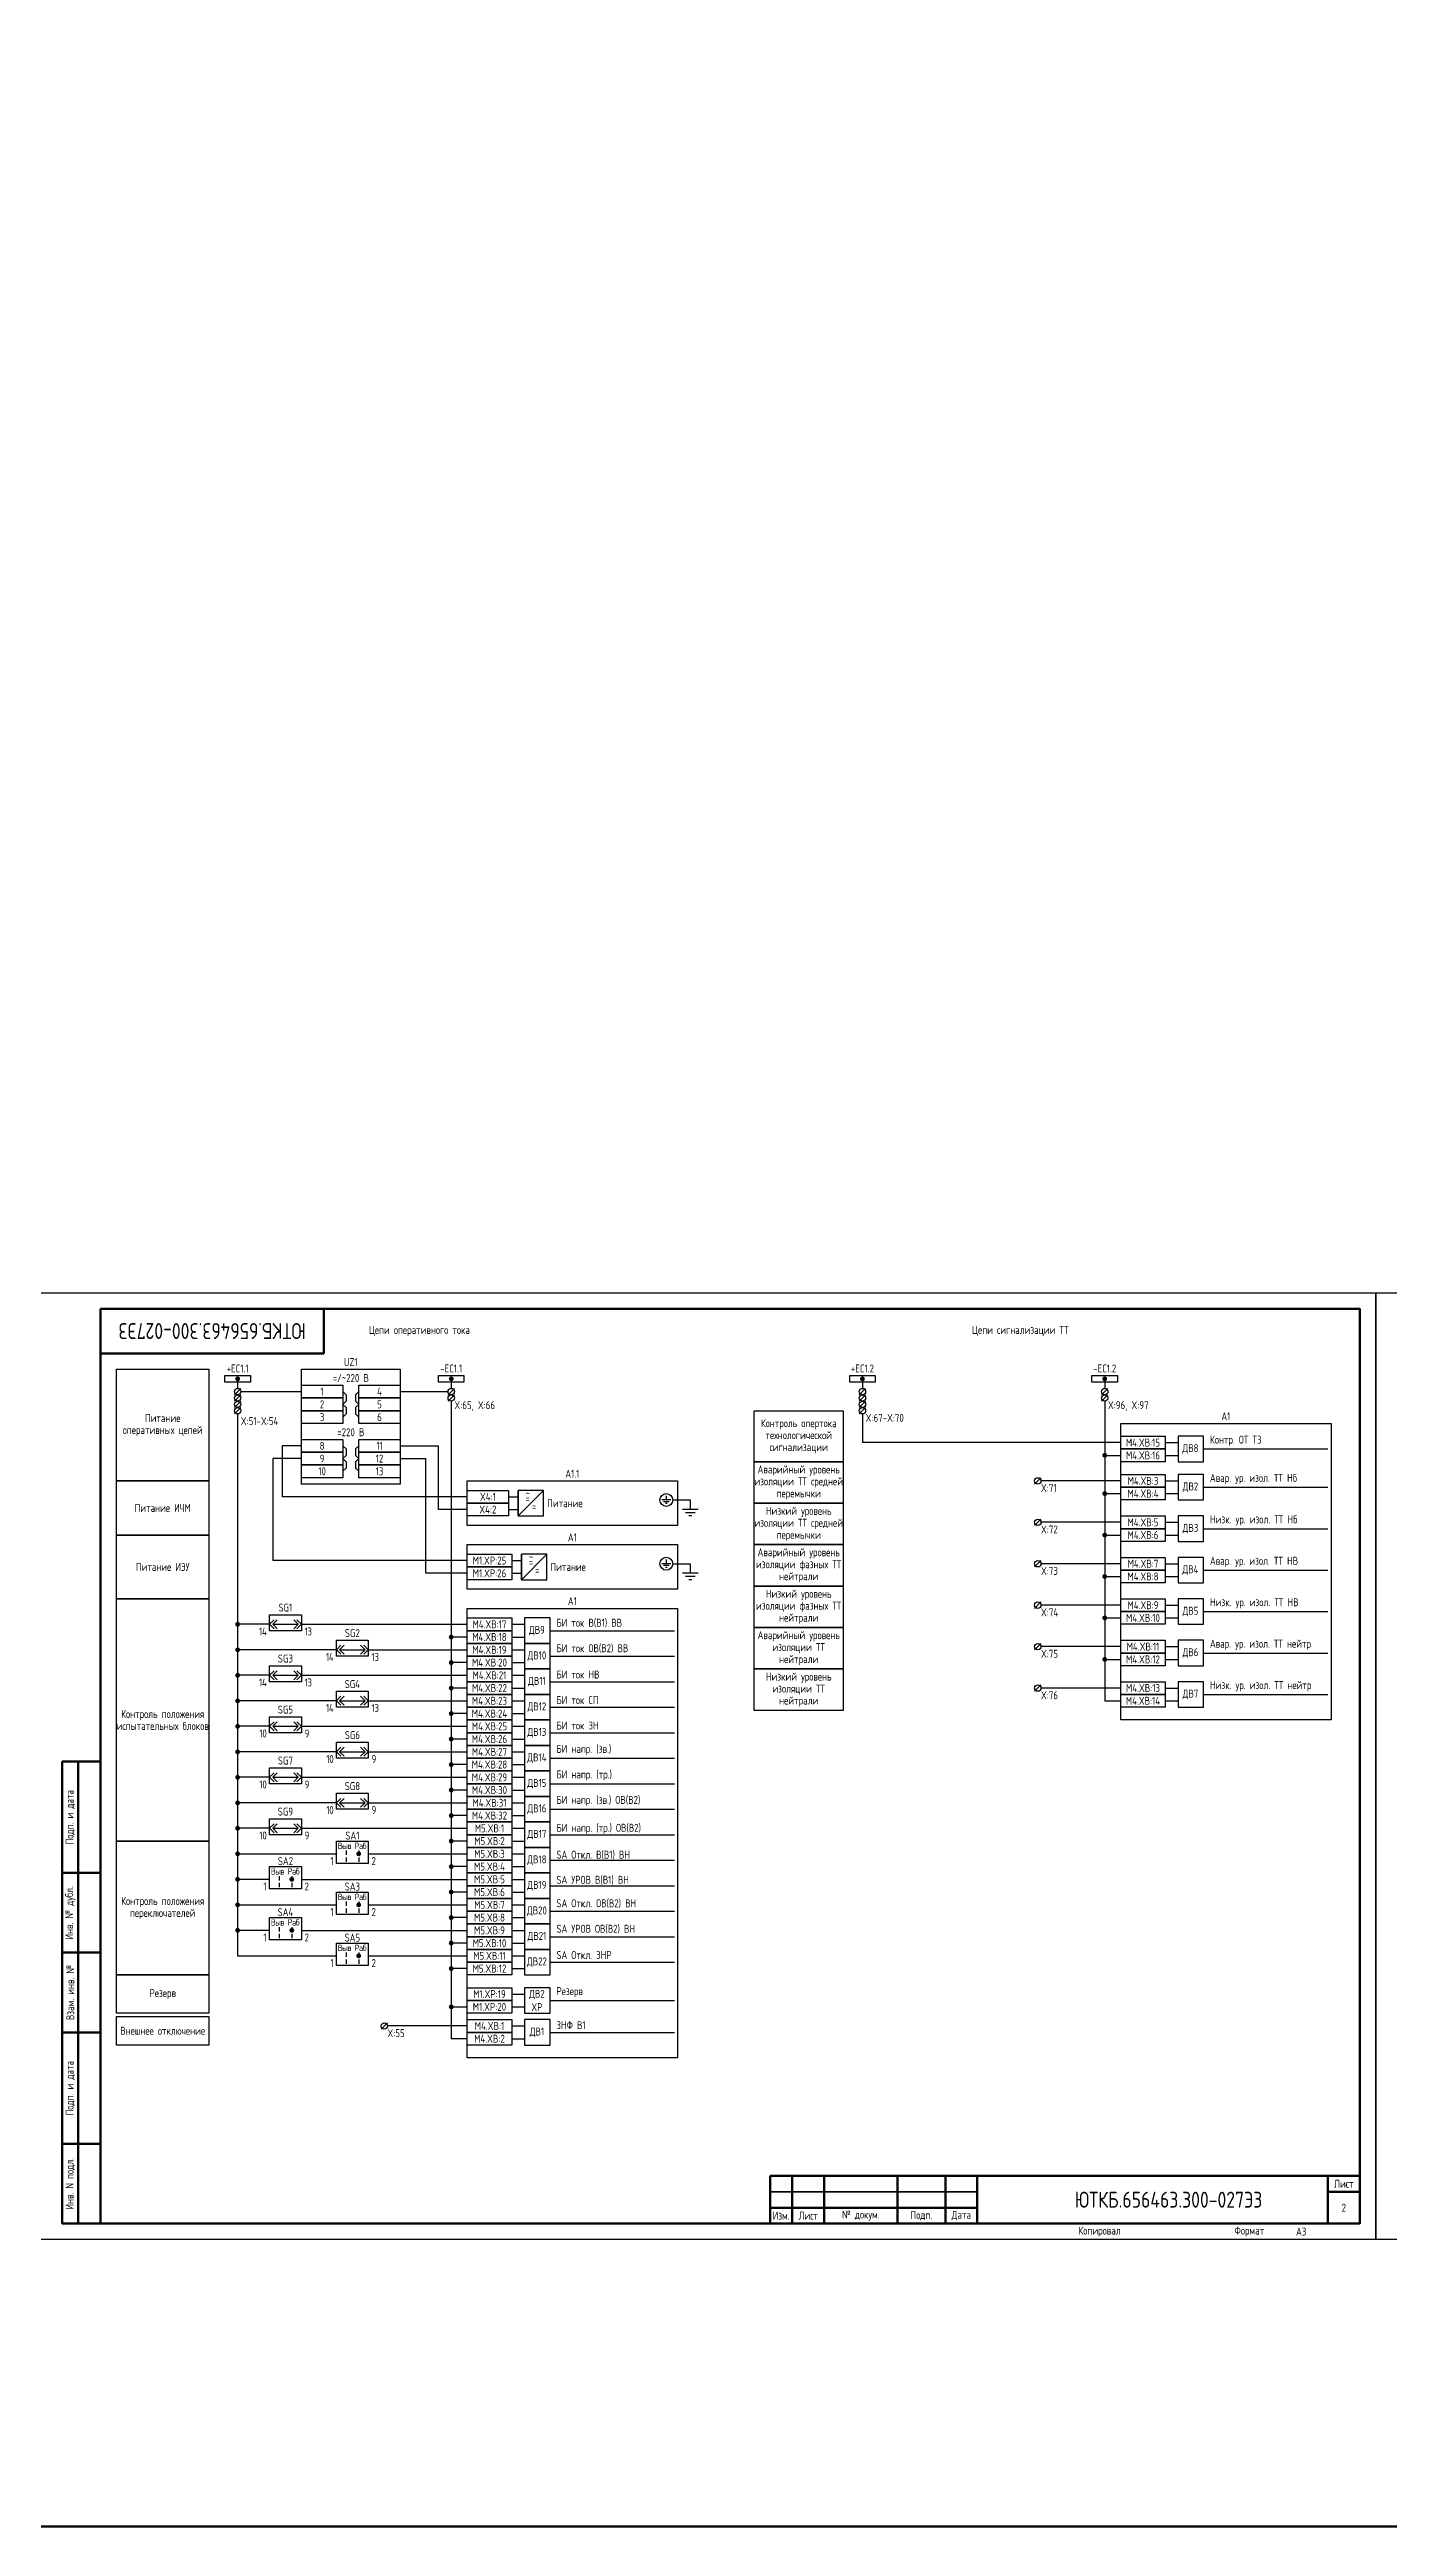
# Model space of a CAD drawing. Header units: millimetres. Extents: x -1117 to 5358, y -90 to 1610.
# Drawn here: x 424 to 844, y -90 to 687 of the extents above; entities that cross this region are included whole.
import ezdxf

# ---------------------------------------------------------------- set-up
doc = ezdxf.new("R2010")
doc.units = ezdxf.units.MM
doc.styles.add('Gost_type_A', font='GOST_A.TTF')

# ---------------------------------------------------------------- blocks, each defined once
blk = doc.blocks.new('Штамп угловой верхний')
at = {"lineweight": 50}
blk.add_lwpolyline([(0, 0), (70, 0), (70, -14), (0, -14)], close=True, dxfattribs=at)
blk = doc.blocks.new('Формат_А3')
blk.add_lwpolyline([(-420, 297), (0, 297), (0, 0), (-420, 0)], close=True)
at = {"lineweight": 50}
blk.add_lwpolyline([(-400, 292), (-5, 292), (-5, 5), (-400, 5)], close=True, dxfattribs=at)
blk = doc.blocks.new('Штамп левый нижний')
at = {"lineweight": 50}
for points in [[(-12, 145), (-7, 145), (-7, 110), (-12, 110)], [(-7, 145), (0, 145), (0, 110), (-7, 110)], [(-12, 110), (-7, 110), (-7, 85), (-12, 85)], [(-7, 110), (0, 110), (0, 85), (-7, 85)], [(-12, 85), (-7, 85), (-7, 60), (-12, 60)], [(-7, 85), (0, 85), (0, 60), (-7, 60)], [(-12, 60), (-7, 60), (-7, 25), (-12, 25)], [(-7, 60), (0, 60), (0, 25), (-7, 25)], [(-12, 25), (-7, 25), (-7, 0), (-12, 0)], [(-7, 25), (0, 25), (0, 0), (-7, 0)]]:
    blk.add_lwpolyline(points, close=True, dxfattribs=at)
at = {"char_height": 2.5, "attachment_point": 5, "rotation": 90, "style": 'Gost_type_A'}
for s, insert, width in [('Подп. и дата', (-9.5, 127.5), 35), ('Инв. № дубл.', (-9.5, 97.5), 25), ('Взам. инв. №', (-9.5, 72.5), 25), ('Подп. и дата', (-9.5, 42.5), 35), ('Инв. N подл.', (-9.5, 12.5), 25)]:
    blk.add_mtext(s, dxfattribs=dict(at, insert=insert, width=width))
blk = doc.blocks.new('Штамп малый нижний')
at = {"lineweight": 50}
for points in [[(-185, 15), (-178, 15), (-178, 5), (-185, 5)], [(-178, 15), (-168, 15), (-168, 5), (-178, 5)], [(-168, 15), (-145, 15), (-145, 5), (-168, 5)], [(-145, 15), (-130, 15), (-130, 5), (-145, 5)], [(-130, 15), (-120, 15), (-120, 5), (-130, 5)], [(-120, 15), (-10, 15), (-10, 0), (-120, 0)], [(-10, 15), (0, 15), (0, 10), (-10, 10)], [(-10, 10), (0, 10), (0, 0), (-10, 0)], [(-185, 5), (-178, 5), (-178, 0), (-185, 0)], [(-178, 5), (-168, 5), (-168, 0), (-178, 0)], [(-168, 5), (-145, 5), (-145, 0), (-168, 0)], [(-145, 5), (-130, 5), (-130, 0), (-145, 0)], [(-130, 5), (-120, 5), (-120, 0), (-130, 0)]]:
    blk.add_lwpolyline(points, close=True, dxfattribs=at)
for points in [[(-185, 15), (-178, 15), (-178, 10), (-185, 10)], [(-185, 10), (-178, 10), (-178, 5), (-185, 5)], [(-178, 15), (-168, 15), (-168, 10), (-178, 10)], [(-178, 10), (-168, 10), (-168, 5), (-178, 5)], [(-168, 15), (-145, 15), (-145, 10), (-168, 10)], [(-168, 10), (-145, 10), (-145, 5), (-168, 5)], [(-145, 15), (-130, 15), (-130, 10), (-145, 10)], [(-145, 10), (-130, 10), (-130, 5), (-145, 5)], [(-130, 15), (-120, 15), (-120, 10), (-130, 10)], [(-130, 10), (-120, 10), (-120, 5), (-130, 5)]]:
    blk.add_lwpolyline(points, close=True)
at = {"char_height": 2.5, "style": 'Gost_type_A'}
for s, insert, width, attachment_point in [('Лист', (-5, 12.5), 10, 5), ('Изм.', (-181.5, 2.5), 7, 5), ('Лист', (-173, 2.5), 10, 5), ('№ докум.', (-156.5, 2.5), 23, 5), ('Подп.', (-137.5, 2.5), 15, 5), ('Дата', (-125, 2.5), 10, 5), ('Копировал', (-75, -2.53), 13.1202, 6), ('Формат', (-30, -2.53), 13.1202, 6)]:
    blk.add_mtext(s, dxfattribs=dict(at, insert=insert, width=width, attachment_point=attachment_point))
blk = doc.blocks.new('POINT')
at = {"const_width": 0.75}
blk.add_lwpolyline([(-0.375, 0, 1), (0.375, 0, 1)], format="xyb", close=True, dxfattribs=at)
blk = doc.blocks.new('Шинка')
blk.add_lwpolyline([(-4, 1), (4, 1), (4, -1), (-4, -1)], close=True)
blk.add_blockref('POINT', (0, 0))
blk = doc.blocks.new('БИ_разъем')
for p, q in [((0, 0), (1.41, 1.41)), ((0, 0), (1.41, 1.41)), ((0, 0), (1.41, -1.41)), ((0, 0), (1.41, -1.41)), ((1, 0), (2.41, 1.41)), ((1, 0), (2.41, -1.41)), ((1, 0), (9, 0)), ((9, 0), (7.59, 1.41)), ((9, 0), (7.59, -1.41)), ((10, 0), (8.59, 1.41)), ((10, 0), (8.59, 1.41)), ((10, 0), (8.59, -1.41)), ((10, 0), (8.59, -1.41))]:
    blk.add_line(p, q)
blk = doc.blocks.new('Переключатель_положение')
for p, q in [((2, 1), (2, -0.34)), ((2, -1.14), (2, -2.49))]:
    blk.add_line(p, q)

msp = doc.modelspace()

# ---------------------------------------------------------------- linework, layer by layer
for p, q in [((484, 267), (482, 265)), ((484, 265), (482, 263)), ((483, 270), (483, 267)), ((484.01, 266), (503, 266)), ((534, 266), (549, 266)), ((551, 267), (549, 265)), ((551, 265), (549, 263)), ((550, 270), (550, 267)), ((680, 267), (678, 265)), ((680, 265), (678, 263)), ((679, 270), (679, 267)), ((756, 267), (754, 265)), ((756, 265), (754, 263)), ((755, 270), (755, 267)), ((484, 263), (482, 261)), ((484, 261), (482, 259)), ((483, 259), (483, 89)), ((550, 263), (550, 63)), ((680, 263), (678, 261)), ((680, 261), (678, 259)), ((679, 259), (679, 250)), ((755, 263), (755, 169)), ((503, 249), (497, 249)), ((497, 249), (497, 233)), ((534, 249), (546, 249)), ((546, 229), (546, 249)), ((760, 250), (679, 250)), ((774, 250), (778, 250)), ((494, 245), (494, 213)), ((503, 245), (494, 245)), ((534, 245), (542, 245)), ((542, 209), (542, 245)), ((755, 246), (760, 246)), ((774, 246), (778, 246)), ((786, 248), (825, 248)), ((571, 227), (571, 235)), ((571, 227), (579, 235)), ((735, 239), (733, 237)), ((760, 238), (735, 238)), ((755, 234), (760, 234)), ((774, 238), (778, 238)), ((774, 234), (778, 234)), ((786, 236), (825, 236)), ((555, 233), (497, 233)), ((555, 229), (546, 229)), ((619.48, 232), (625, 232)), ((735, 226), (733, 224)), ((760, 225), (735, 225)), ((755, 221), (760, 221)), ((774, 225), (778, 225)), ((774, 221), (778, 221)), ((786, 223), (825, 223)), ((555, 213), (494, 213)), ((572, 207), (572, 215)), ((572, 207), (580, 215)), ((619.48, 212), (625, 212)), ((735, 213), (733, 211)), ((760, 212), (735, 212)), ((774, 212), (778, 212)), ((786, 210), (825, 210)), ((555, 209), (542, 209)), ((755, 208), (760, 208)), ((774, 208), (778, 208)), ((735, 200), (733, 198)), ((760, 199), (735, 199)), ((755, 195), (760, 195)), ((774, 199), (778, 199)), ((774, 195), (778, 195)), ((786, 197), (825, 197)), ((493, 193), (483, 193)), ((503, 193), (555, 193)), ((555, 189), (550, 189)), ((569, 193), (573, 193)), ((569, 189), (573, 189)), ((581, 191), (620, 191)), ((735, 187), (733, 185)), ((514, 185), (483, 185)), ((524, 185), (555, 185)), ((555, 181), (550, 181)), ((569, 185), (573, 185)), ((569, 181), (573, 181)), ((581, 183), (620, 183)), ((760, 186), (735, 186)), ((755, 182), (760, 182)), ((774, 186), (778, 186)), ((774, 182), (778, 182)), ((786, 184), (825, 184)), ((493, 177), (483, 177)), ((503, 177), (555, 177)), ((555, 173), (550, 173)), ((569, 177), (573, 177)), ((569, 173), (573, 173)), ((581, 175), (620, 175)), ((735, 174), (733, 172)), ((760, 173), (735, 173)), ((774, 173), (778, 173)), ((786, 171), (825, 171)), ((514, 169), (483, 169)), ((524, 169), (555, 169)), ((555, 165), (550, 165)), ((569, 169), (573, 169)), ((569, 165), (573, 165)), ((581, 167), (620, 167)), ((755, 169), (760, 169)), ((774, 169), (778, 169)), ((493, 161), (483, 161)), ((503, 161), (555, 161)), ((555, 157), (550, 157)), ((569, 161), (573, 161)), ((569, 157), (573, 157)), ((581, 159), (620, 159)), ((514, 153), (483, 153)), ((524, 153), (555, 153)), ((555, 149), (550, 149)), ((569, 153), (573, 153)), ((569, 149), (573, 149)), ((581, 151), (620, 151)), ((493, 145), (483, 145)), ((503, 145), (555, 145)), ((555, 141), (550, 141)), ((569, 145), (573, 145)), ((569, 141), (573, 141)), ((581, 143), (620, 143)), ((514, 137), (483, 137)), ((524, 137), (555, 137)), ((555, 133), (550, 133)), ((569, 137), (573, 137)), ((569, 133), (573, 133)), ((581, 135), (620, 135)), ((493, 129), (483, 129)), ((503, 129), (555, 129)), ((555, 125), (550, 125)), ((569, 129), (573, 129)), ((569, 125), (573, 125)), ((581, 127), (620, 127)), ((483, 121), (514, 121)), ((524, 121), (555, 121)), ((555, 117), (550, 117)), ((569, 121), (573, 121)), ((569, 117), (573, 117)), ((581, 119), (620, 119)), ((493, 113), (483, 113)), ((503, 113), (555, 113)), ((555, 109), (550, 109)), ((569, 113), (573, 113)), ((569, 109), (573, 109)), ((581, 111), (620, 111)), ((483, 105), (514, 105)), ((524, 105), (555, 105)), ((569, 105), (573, 105)), ((581, 103), (620, 103)), ((493, 97), (483, 97)), ((503, 97), (555, 97)), ((555, 101), (550, 101)), ((569, 101), (573, 101)), ((569, 97), (573, 97)), ((581, 95), (620, 95)), ((483, 89), (514, 89)), ((524, 89), (555, 89)), ((555, 93), (550, 93)), ((569, 93), (573, 93)), ((569, 89), (573, 89)), ((581, 87), (620, 87)), ((555, 85), (550, 85)), ((569, 85), (573, 85)), ((550, 73), (555, 73)), ((550, 73), (555, 73)), ((569, 77), (573, 77)), ((569, 73), (573, 73)), ((581, 75), (620, 75)), ((530, 68), (528, 66)), ((555, 67), (530, 67)), ((555, 63), (550, 63)), ((569, 67), (573, 67)), ((569, 63), (573, 63)), ((581, 65), (620, 65))]:
    msp.add_line(p, q)
at = {"ltscale": 4.32}
for p, q in [((617.46, 233.28), (617.46, 232)), ((618.89, 232), (616.04, 232)), ((618.32, 231.43), (616.61, 231.43)), ((617.75, 230.86), (617.18, 230.86)), ((627.5, 229), (622.5, 229)), ((626.5, 228), (623.5, 228)), ((625.5, 227), (624.5, 227)), ((625, 232), (625, 229)), ((618.89, 212), (616.04, 212)), ((618.32, 211.43), (616.61, 211.43)), ((617.75, 210.86), (617.18, 210.86)), ((617.46, 213.28), (617.46, 212)), ((625, 212), (625, 209)), ((627.5, 209), (622.5, 209)), ((626.5, 208), (623.5, 208)), ((625.5, 207), (624.5, 207))]:
    msp.add_line(p, q, dxfattribs=at)
at = {"ltscale": 4}
for p, q in [((568, 233), (571, 233)), ((568, 229), (571, 229)), ((569, 213), (572, 213)), ((569, 209), (572, 209))]:
    msp.add_line(p, q, dxfattribs=at)
at = {"color": 6, "lineweight": 53}
msp.add_lwpolyline([(-1117.42, 1610), (5358, 1610), (5358, -90), (-1117.42, -90)], close=True, dxfattribs=at)
for points in [[(474, 238), (445, 238), (445, 273), (474, 273)], [(503, 273), (534, 273), (534, 237), (503, 237)], [(503, 268), (516, 268), (516, 264), (503, 264)], [(521, 268), (534, 268), (534, 264), (521, 264)], [(503, 264), (516, 264), (516, 260), (503, 260)], [(503, 260), (516, 260), (516, 256), (503, 256)], [(521, 264), (534, 264), (534, 260), (521, 260)], [(521, 260), (534, 260), (534, 256), (521, 256)], [(673, 244), (645, 244), (645, 260), (673, 260)], [(503, 251), (516, 251), (516, 247), (503, 247)], [(521, 251), (534, 251), (534, 247), (521, 247)], [(760, 256), (826, 256), (826, 163), (760, 163)], [(760, 252), (774, 252), (774, 248), (760, 248)], [(503, 247), (516, 247), (516, 243), (503, 243)], [(503, 243), (516, 243), (516, 239), (503, 239)], [(521, 247), (534, 247), (534, 243), (521, 243)], [(521, 243), (534, 243), (534, 239), (521, 239)], [(673, 231), (645, 231), (645, 244), (673, 244)], [(760, 248), (774, 248), (774, 244), (760, 244)], [(474, 221), (445, 221), (445, 238), (474, 238)], [(555, 238), (621, 238), (621, 224), (555, 224)], [(555, 235), (568, 235), (568, 231), (555, 231)], [(760, 240), (774, 240), (774, 236), (760, 236)], [(760, 236), (774, 236), (774, 232), (760, 232)], [(555, 231), (568, 231), (568, 227), (555, 227)], [(673, 218), (645, 218), (645, 231), (673, 231)], [(760, 227), (774, 227), (774, 223), (760, 223)], [(474, 201), (445, 201), (445, 221), (474, 221)], [(555, 218), (621, 218), (621, 204), (555, 204)], [(673, 205), (645, 205), (645, 218), (673, 218)], [(760, 223), (774, 223), (774, 219), (760, 219)], [(555, 215), (569, 215), (569, 211), (555, 211)], [(555, 211), (569, 211), (569, 207), (555, 207)], [(760, 214), (774, 214), (774, 210), (760, 210)], [(760, 210), (774, 210), (774, 206), (760, 206)], [(673, 192), (645, 192), (645, 205), (673, 205)], [(474, 125), (445, 125), (445, 201), (474, 201)], [(493, 196), (503, 196), (503, 191), (493, 191)], [(555, 198), (621, 198), (621, 57), (555, 57)], [(555, 195), (569, 195), (569, 191), (555, 191)], [(760, 201), (774, 201), (774, 197), (760, 197)], [(760, 197), (774, 197), (774, 193), (760, 193)], [(514, 188), (524, 188), (524, 183), (514, 183)], [(555, 191), (569, 191), (569, 187), (555, 187)], [(555, 187), (569, 187), (569, 183), (555, 183)], [(673, 179), (645, 179), (645, 192), (673, 192)], [(760, 188), (774, 188), (774, 184), (760, 184)], [(493, 180), (503, 180), (503, 175), (493, 175)], [(555, 183), (569, 183), (569, 179), (555, 179)], [(555, 179), (569, 179), (569, 175), (555, 175)], [(673, 166), (645, 166), (645, 179), (673, 179)], [(760, 184), (774, 184), (774, 180), (760, 180)], [(514, 172), (524, 172), (524, 167), (514, 167)], [(555, 175), (569, 175), (569, 171), (555, 171)], [(555, 171), (569, 171), (569, 167), (555, 167)], [(760, 175), (774, 175), (774, 171), (760, 171)], [(760, 171), (774, 171), (774, 167), (760, 167)], [(493, 164), (503, 164), (503, 159), (493, 159)], [(555, 167), (569, 167), (569, 163), (555, 163)], [(514, 156), (524, 156), (524, 151), (514, 151)], [(555, 163), (569, 163), (569, 159), (555, 159)], [(555, 159), (569, 159), (569, 155), (555, 155)], [(493, 148), (503, 148), (503, 143), (493, 143)], [(555, 155), (569, 155), (569, 151), (555, 151)], [(555, 151), (569, 151), (569, 147), (555, 147)], [(514, 140), (524, 140), (524, 135), (514, 135)], [(555, 147), (569, 147), (569, 143), (555, 143)], [(555, 143), (569, 143), (569, 139), (555, 139)], [(555, 139), (569, 139), (569, 135), (555, 135)], [(555, 135), (569, 135), (569, 131), (555, 131)], [(474, 83), (445, 83), (445, 125), (474, 125)], [(493, 132), (503, 132), (503, 127), (493, 127)], [(514, 125), (524, 125), (524, 118), (514, 118)], [(555, 131), (569, 131), (569, 127), (555, 127)], [(555, 127), (569, 127), (569, 123), (555, 123)], [(493, 117), (503, 117), (503, 110), (493, 110)], [(555, 123), (569, 123), (569, 119), (555, 119)], [(555, 119), (569, 119), (569, 115), (555, 115)], [(514, 109), (524, 109), (524, 102), (514, 102)], [(555, 115), (569, 115), (569, 111), (555, 111)], [(555, 111), (569, 111), (569, 107), (555, 107)], [(555, 107), (569, 107), (569, 103), (555, 103)], [(555, 103), (569, 103), (569, 99), (555, 99)], [(493, 101), (503, 101), (503, 94), (493, 94)], [(555, 99), (569, 99), (569, 95), (555, 95)], [(555, 95), (569, 95), (569, 91), (555, 91)], [(514, 93), (524, 93), (524, 86), (514, 86)], [(555, 91), (569, 91), (569, 87), (555, 87)], [(555, 87), (569, 87), (569, 83), (555, 83)], [(474, 71), (445.03, 71), (445, 83), (474, 83)], [(555, 79), (569, 79), (569, 75), (555, 75)], [(555, 79), (569, 79), (569, 75), (555, 75)], [(474, 61), (445, 61), (445, 70), (474, 70)], [(555, 75), (569, 75), (569, 71), (555, 71)], [(555, 69), (569, 69), (569, 65), (555, 65)], [(555, 65), (569, 65), (569, 61), (555, 61)]]:
    msp.add_lwpolyline(points, close=True)
for points in [[(516, 266), (517, 265), (517, 263), (516, 262)], [(521, 266), (520, 265), (520, 263), (521, 262)], [(516, 262), (517, 261), (517, 259), (516, 258)], [(521, 262), (520, 261), (520, 259), (521, 258)], [(516, 249), (517, 248), (517, 246), (516, 245)], [(521, 249), (520, 248), (520, 246), (521, 245)], [(516, 245), (517, 244), (517, 242), (516, 241)], [(521, 245), (520, 244), (520, 242), (521, 241)]]:
    msp.add_lwpolyline(points)
at = {"ltscale": 4}
for points in [[(778, 244), (786, 244), (786, 252), (778, 252)], [(571, 227), (579, 227), (579, 235), (571, 235)], [(778, 232), (786, 232), (786, 240), (778, 240)], [(778, 219), (786, 219), (786, 227), (778, 227)], [(572, 207), (580, 207), (580, 215), (572, 215)], [(778, 206), (786, 206), (786, 214), (778, 214)], [(573, 187), (581, 187), (581, 195), (573, 195)], [(778, 193), (786, 193), (786, 201), (778, 201)], [(573, 179), (581, 179), (581, 187), (573, 187)], [(778, 180), (786, 180), (786, 188), (778, 188)], [(573, 171), (581, 171), (581, 179), (573, 179)], [(573, 163), (581, 163), (581, 171), (573, 171)], [(778, 167), (786, 167), (786, 175), (778, 175)], [(573, 155), (581, 155), (581, 163), (573, 163)], [(573, 147), (581, 147), (581, 155), (573, 155)], [(573, 139), (581, 139), (581, 147), (573, 147)], [(573, 131), (581, 131), (581, 139), (573, 139)], [(573, 123), (581, 123), (581, 131), (573, 131)], [(573, 115), (581, 115), (581, 123), (573, 123)], [(573, 107), (581, 107), (581, 115), (573, 115)], [(573, 99), (581, 99), (581, 107), (573, 107)], [(573, 91), (581, 91), (581, 99), (573, 99)], [(573, 83), (581, 83), (581, 91), (573, 91)], [(573, 71), (581, 71), (581, 79), (573, 79)], [(573, 61), (581, 61), (581, 69), (573, 69)]]:
    msp.add_lwpolyline(points, close=True, dxfattribs=at)
for centre, radius in [((483, 266), 1), ((483, 264), 1), ((550, 266), 1), ((550, 264), 1), ((679, 266), 1), ((679, 264), 1), ((755, 266), 1), ((755, 264), 1), ((483, 262), 1), ((483, 260), 1), ((679, 262), 1), ((679, 260), 1), ((617.46, 232), 2.02), ((734, 238), 1), ((734, 225), 1), ((617.46, 212), 2.02), ((734, 212), 1), ((734, 199), 1), ((734, 186), 1), ((734, 173), 1), ((529, 67), 1)]:
    msp.add_circle(centre, radius)

# ---------------------------------------------------------------- block references
at = {"color": 1}
for name, p in [('Формат_А3', (840, 0)), ('Формат_А3', (1260, 0)), ('Штамп левый нижний', (440, 5)), ('Штамп малый нижний', (835, 5))]:
    msp.add_blockref(name, p, dxfattribs=at)
for name, p in [('Штамп угловой верхний', (440, 292)), ('Шинка', (483, 270)), ('Шинка', (550, 270)), ('Шинка', (679, 270)), ('Шинка', (755, 270)), ('POINT', (755, 246)), ('POINT', (755, 234)), ('POINT', (755, 221)), ('POINT', (755, 208)), ('БИ_разъем', (493, 193)), ('POINT', (755, 195)), ('POINT', (483, 193)), ('POINT', (550, 189)), ('POINT', (483, 185)), ('БИ_разъем', (514, 185)), ('POINT', (550, 181)), ('POINT', (755, 182)), ('POINT', (483, 177)), ('БИ_разъем', (493, 177)), ('POINT', (550, 173)), ('POINT', (483, 169)), ('БИ_разъем', (514, 169)), ('POINT', (550, 165)), ('POINT', (483, 161)), ('БИ_разъем', (493, 161)), ('POINT', (550, 157)), ('POINT', (483, 153)), ('БИ_разъем', (514, 153)), ('POINT', (550, 149)), ('POINT', (483, 145)), ('БИ_разъем', (493, 145)), ('POINT', (550, 141)), ('POINT', (483, 137)), ('БИ_разъем', (514, 137)), ('POINT', (550, 133)), ('POINT', (483, 129)), ('БИ_разъем', (493, 129)), ('POINT', (550, 125)), ('POINT', (483, 121)), ('Переключатель_положение', (515, 121)), ('POINT', (521, 121)), ('Переключатель_положение', (519, 121)), ('POINT', (550, 117)), ('POINT', (483, 113)), ('Переключатель_положение', (494, 113)), ('POINT', (500, 113)), ('Переключатель_положение', (498, 113)), ('POINT', (550, 109)), ('POINT', (483, 105)), ('Переключатель_положение', (515, 105)), ('POINT', (521, 105)), ('Переключатель_положение', (519, 105)), ('POINT', (550, 101)), ('POINT', (483, 97)), ('Переключатель_положение', (494, 97)), ('POINT', (500, 97)), ('Переключатель_положение', (498, 97)), ('POINT', (550, 93)), ('Переключатель_положение', (515, 89)), ('POINT', (521, 89)), ('Переключатель_положение', (519, 89)), ('POINT', (550, 85)), ('POINT', (550, 73)), ('POINT', (550, 73))]:
    msp.add_blockref(name, p)

# ---------------------------------------------------------------- texts
at = {"insert": (475, 285), "char_height": 5, "width": 70, "attachment_point": 5, "rotation": 180, "style": 'Gost_type_A'}
msp.add_mtext('ЮТКБ.656463.300-027Э3', dxfattribs=at)
at = {"char_height": 2.5, "line_spacing_factor": 0.9, "style": 'Gost_type_A'}
for s, insert, width, attachment_point in [('Цепи оперативного тока', (540, 285), 197, 5), ('Цепи сигнализации ТТ', (728.5, 285), 187, 5), ('UZ1', (518.5, 274), 31, 8), ('=/~220 В', (518.5, 269), 31, 8), ('Питание\\Pоперативных цепей', (459.5, 255.5), 29, 5), ('X:51-X:54', (484, 258), 16, 1), ('X:65, X:66', (551, 263), 16, 1), ('Контроль опертока технологической сигнализации ', (659, 252), 28, 5), ('X:67-X:70', (680, 259), 16, 1), ('X:96, X:97', (756, 263), 16, 1), ('A1', (793, 257), 66, 8), ('=220 В', (518.5, 252), 31, 8), ('A1.1', (588, 239), 66, 8), ('Аварийный уровень изоляции ТТ средней перемычки', (659, 237.5), 28, 5), ('X:71', (735, 237), 8, 1), ('Питание ИЧМ', (459.5, 229.5), 29, 5), ('Низкий уровень изоляции ТТ средней перемычки ', (659, 224.5), 28, 5), ('A1', (588, 219), 66, 8), ('X:72', (735, 224), 8, 1), ('Питание ИЭУ', (459.5, 211), 28.9936, 5), ('Аварийный уровень изоляции фазных ТТ нейтрали ', (659, 211.5), 28, 5), ('X:73', (735, 211), 8, 1), ('Низкий уровень изоляции фазных ТТ нейтрали ', (659, 198.5), 28, 5), ('SG1', (498, 197), 10, 8), ('A1', (588, 199), 66, 8), ('X:74', (735, 198), 8, 1), ('{\\T0.9;14}', (492, 192), 5, 3), ('{\\T0.9;13}', (504, 192), 5, 1), ('SG2', (519, 189), 10, 8), ('Аварийный уровень изоляции ТТ нейтрали', (659, 185.5), 28, 5), ('SG3', (498, 181), 10, 8), ('{\\T0.9;14}', (513, 184), 5, 3), ('{\\T0.9;13}', (525, 184), 5, 1), ('X:75', (735, 185), 8, 1), ('{\\T0.9;14}', (492, 176), 5, 3), ('{\\T0.9;13}', (504, 176), 5, 1), ('SG4', (519, 173), 10, 8), ('Низкий уровень изоляции ТТ нейтрали', (659, 172.5), 28, 5), ('X:76', (735, 172), 8, 1), ('Контроль положения\\Pиспытательных блоков', (459.5, 163), 29, 5), ('SG5', (498, 165), 10, 8), ('{\\T0.9;14}', (513, 168), 5, 3), ('{\\T0.9;13}', (525, 168), 5, 1), ('{\\T0.9;10}', (492, 160), 5, 3), ('{\\T0.9;9}', (504, 160), 5, 1), ('SG6', (519, 157), 10, 8), ('SG7', (498, 149), 10, 8), ('{\\T0.9;10}', (513, 152), 5, 3), ('{\\T0.9;9}', (525, 152), 5, 1), ('{\\T0.9;10}', (492, 144), 5, 3), ('{\\T0.9;9}', (504, 144), 5, 1), ('SG8', (519, 141), 10, 8), ('SG9', (498, 133), 10, 8), ('{\\T0.9;10}', (513, 136), 5, 3), ('{\\T0.9;9}', (525, 136), 5, 1), ('{\\T0.9;10}', (492, 128), 5, 3), ('{\\T0.9;9}', (504, 128), 5, 1), ('Контроль положения\\Pпереключателей', (459.5, 104), 29, 5), ('Резерв', (459.51, 77), 28.9733, 5), ('Внешнее отключение ', (459.5, 65.5), 29, 5), ('X:55', (530, 66), 8, 1)]:
    msp.add_mtext(s, dxfattribs=dict(at, insert=insert, width=width, attachment_point=attachment_point))
at = {"style": 'Gost_type_A'}
for s, insert, char_height, width, attachment_point in [('+EC1.1', (483, 272), 2.5, 10, 8), ('-EC1.1', (550, 272), 2.5, 10, 8), ('+EC1.2', (679, 272), 2.5, 10, 8), ('-EC1.2', (755, 272), 2.5, 10, 8), ('1', (509.5, 266), 2.5, 13, 5), ('4', (527.5, 266), 2.5, 13, 5), ('3', (509.5, 258), 2.5, 13, 5), ('2', (509.5, 262), 2.5, 13, 5), ('5', (527.5, 262), 2.5, 13, 5), ('6', (527.5, 258), 2.5, 13, 5), ('8', (509.5, 249), 2.5, 13, 5), ('11', (527.5, 249), 2.5, 13, 5), ('M4.XВ:15', (767, 250), 2.5, 14, 5), ('ДВ8', (781.88, 248), 2.5, 7.7588, 5), ('Контр. ОТ ТЗ', (788, 249), 2.5, 43.1126, 7), ('10', (509.5, 241), 2.5, 13, 5), ('9', (509.5, 245), 2.5, 13, 5), ('13', (527.5, 241), 2.5, 13, 5), ('12', (527.5, 245), 2.5, 13, 5), ('M4.XВ:16', (767, 246), 2.5, 14, 5), ('X4:1', (561.5, 233), 2.5, 13, 5), ('~', (574, 234.03), 2.5, 2.7, 5), ('M4.XВ:4', (767, 234), 2.5, 14, 5), ('M4.XВ:3', (767, 238), 2.5, 14, 5), ('ДВ2', (781.88, 236), 2.5, 7.7588, 5), ('Авар. ур. изол. ТТ Нб', (788, 237), 2.5, 38.5025, 7), ('X4:2', (561.5, 229), 2.5, 13, 5), ('=', (574, 232.53), 2.5, 6, 5), ('=', (576, 230), 2.5, 6, 5), ('Питание', (585.67, 230.99), 2.5, 11.3452, 5), ('M4.XВ:5', (767, 225), 2.5, 14, 5), ('Низк. ур. изол. ТТ Нб', (788, 224), 2.5, 27.8465, 7), ('M4.XВ:6', (767, 221), 2.5, 14, 5), ('ДВ3', (781.88, 223), 2.5, 7.7588, 5), ('M1.XP:25', (562, 213), 2.5, 13.9956, 5), ('M1.XP:26', (562, 209), 2.5, 13.9956, 5), ('~', (575, 214.03), 2.5, 2.7, 5), ('=', (575, 212.53), 2.5, 6, 5), ('=', (577, 210), 2.5, 6, 5), ('Питание', (586.67, 210.99), 2.5, 11.3452, 5), ('M4.XВ:7', (767, 212), 2.5, 14, 5), ('ДВ4', (781.88, 210), 2.5, 7.7588, 5), ('Авар. ур. изол. ТТ НВ', (788, 211), 2.5, 27.8465, 7), ('M4.XВ:8', (767, 208), 2.5, 14, 5), ('M4.XВ:17', (562, 193), 2.5, 14, 5), ('БИ ток В(В1) ВВ', (583, 192), 2.5, 46.288, 7), ('M4.XВ:10', (767, 195), 2.5, 14, 5), ('M4.XВ:9', (767, 199), 2.5, 14, 5), ('ДВ5', (781.88, 197), 2.5, 7.7588, 5), ('Низк. ур. изол. ТТ НВ', (788, 198), 2.5, 27.8465, 7), ('M4.XВ:18', (562, 189), 2.5, 14, 5), ('ДВ9', (576.88, 191), 2.5, 7.7588, 5), ('БИ ток ОВ(В2) ВВ', (583, 184), 2.5, 46.0438, 7), ('M4.XВ:11', (767, 186), 2.5, 14, 5), ('Авар. ур. изол. ТТ нейтр', (788, 185), 2.5, 37, 7), ('M4.XВ:20', (562, 181), 2.5, 14, 5), ('M4.XВ:19', (562, 185), 2.5, 14, 5), ('ДВ10', (576.88, 183), 2.5, 7.7588, 5), ('M4.XВ:12', (767, 182), 2.5, 14, 5), ('ДВ6', (781.88, 184), 2.5, 7.7588, 5), ('M4.XВ:22', (562, 173), 2.5, 14, 5), ('M4.XВ:21', (562, 177), 2.5, 14, 5), ('ДВ11', (576.88, 175), 2.5, 7.7588, 5), ('БИ ток НВ', (583, 176), 2.5, 43.2348, 7), ('M4.XВ:13', (767, 173), 2.5, 14, 5), ('ДВ7', (781.88, 171), 2.5, 7.7588, 5), ('Низк. ур. изол. ТТ нейтр', (788, 172), 2.5, 44.8565, 7), ('M4.XВ:24', (562, 165), 2.5, 14, 5), ('M4.XВ:23', (562, 169), 2.5, 14, 5), ('ДВ12', (576.88, 167), 2.5, 7.7588, 5), ('БИ ток СП', (583, 168), 2.5, 37.4344, 7), ('M4.XВ:14', (767, 169), 2.5, 14, 5), ('M4.XВ:25', (562, 161), 2.5, 14, 5), ('M4.XВ:26', (562, 157), 2.5, 14, 5), ('ДВ13', (576.88, 159), 2.5, 7.7588, 5), ('БИ ток ЗН', (583, 160), 2.5, 43.2348, 7), ('БИ напр. (зв.)', (583, 152), 2.5, 37.4344, 7), ('M4.XВ:28', (562, 149), 2.5, 14, 5), ('M4.XВ:27', (562, 153), 2.5, 14, 5), ('ДВ14', (576.88, 151), 2.5, 7.7588, 5), ('M4.XВ:29', (562, 145), 2.5, 14, 5), ('M4.XВ:30', (562, 141), 2.5, 14, 5), ('ДВ15', (576.88, 143), 2.5, 7.7588, 5), ('БИ напр. (тр.)', (583, 144), 2.5, 44.8565, 7), ('M4.XВ:32', (562, 133), 2.5, 14, 5), ('M4.XВ:31', (562, 137), 2.5, 14, 5), ('ДВ16', (576.88, 135), 2.5, 7.7588, 5), ('БИ напр. (зв.) ОВ(В2)', (583, 136), 2.5, 41.6473, 7), ('{\\T0.9;Выв}', (516.5, 123.5), 2, 5, 5), ('SA1', (519, 125.46), 2.5, 10, 8), ('{\\T0.9;Раб}', (521.5, 123.5), 2, 5, 5), ('M5.XВ:2', (562, 125), 2.5, 14, 5), ('M5.XВ:1', (562, 129), 2.5, 14, 5), ('ДВ17', (576.88, 127), 2.5, 7.7588, 5), ('\\pxt2;БИ напр. (тр.) ОВ(В2)', (583, 127.24), 2.5, 27.8465, 7), ('SA2', (498, 117.46), 2.5, 10, 8), ('{\\T0.9;1}', (513, 120), 2.5, 5, 3), ('{\\T0.9;2}', (525, 120), 2.5, 5, 1), ('M5.XВ:4', (562, 117), 2.5, 14, 5), ('M5.XВ:3', (562, 121), 2.5, 14, 5), ('ДВ18', (576.88, 119), 2.5, 7.7588, 5), ('SA Откл. В(В1) ВН', (583, 119.24), 2.5, 31.2345, 7), ('{\\T0.9;1}', (492, 112), 2.5, 5, 3), ('{\\T0.9;Выв}', (495.5, 115.5), 2, 5, 5), ('{\\T0.9;Раб}', (500.5, 115.5), 2, 5, 5), ('SA3', (519, 109.46), 2.5, 10, 8), ('M5.XВ:5', (562, 113), 2.5, 14, 5), ('M5.XВ:6', (562, 109), 2.5, 14, 5), ('ДВ19', (576.88, 111), 2.5, 7.7588, 5), ('SA УРОВ В(В1) ВН', (583, 111.36), 2.5, 38.4821, 7), ('SA4', (498, 101.46), 2.5, 10, 8), ('{\\T0.9;1}', (513, 104), 2.5, 5, 3), ('{\\T0.9;Выв}', (516.5, 107.5), 2, 5, 5), ('{\\T0.9;Раб}', (521.5, 107.5), 2, 5, 5), ('{\\T0.9;2}', (525, 104), 2.5, 5, 1), ('M5.XВ:8', (562, 101), 2.5, 14, 5), ('M5.XВ:7', (562, 105), 2.5, 14, 5), ('ДВ20', (576.88, 103), 2.5, 7.7588, 5), ('SA Откл. ОВ(В2) ВН', (583, 104), 2.5, 27.7075, 7), ('{\\T0.9;1}', (492, 96), 2.5, 5, 3), ('{\\T0.9;Выв}', (495.5, 99.5), 2, 5, 5), ('{\\T0.9;Раб}', (500.5, 99.5), 2, 5, 5), ('SA5', (519, 93.46), 2.5, 10, 8), ('M5.XВ:10', (562, 93), 2.5, 14, 5), ('M5.XВ:9', (562, 97), 2.5, 14, 5), ('ДВ21', (576.88, 95), 2.5, 7.7588, 5), ('SA УРОВ ОВ(В2) ВН', (583, 96), 2.5, 29.9638, 7), ('{\\T0.9;1}', (513, 88), 2.5, 5, 3), ('{\\T0.9;Выв}', (516.5, 91.5), 2, 5, 5), ('{\\T0.9;Раб}', (521.5, 91.5), 2, 5, 5), ('{\\T0.9;2}', (525, 88), 2.5, 5, 1), ('M5.XВ:12', (562, 85), 2.5, 14, 5), ('M5.XВ:11', (562, 89), 2.5, 14, 5), ('ДВ22', (576.88, 87), 2.5, 7.7588, 5), ('SA Откл. ЗНР', (583, 88), 2.5, 42.0274, 7), ('M1.XP:19', (562, 77), 2.5, 14, 5), ('ДВ2 XP', (576.88, 75), 2.5, 7.7588, 5), ('Резерв', (583, 76), 2.5, 35.9749, 7), ('M1.XP:20', (562, 73), 2.5, 14, 5), ('M4.XВ:2', (562, 63), 2.5, 14, 5), ('M4.XВ:1', (562, 67), 2.5, 14, 5), ('ДВ1', (576.88, 65), 2.5, 7.7588, 5), ('ЗНФ В1', (583, 66), 2.5, 30.8621, 7), ('ЮТКБ.656463.300-027Э3', (775, 12.5), 5, 120, 5), ('2', (830, 10), 2.5, 10, 5), ('A3', (815, 2.5), 2.5, 20, 4)]:
    msp.add_mtext(s, dxfattribs=dict(at, insert=insert, char_height=char_height, width=width, attachment_point=attachment_point))
at = {"char_height": 2.5, "attachment_point": 1, "style": 'Gost_type_A'}
for insert in [(504, 112), (504, 96)]:
    msp.add_mtext('{\\T0.9;2}', dxfattribs=dict(at, insert=insert))

doc.saveas('drawing.dxf')
